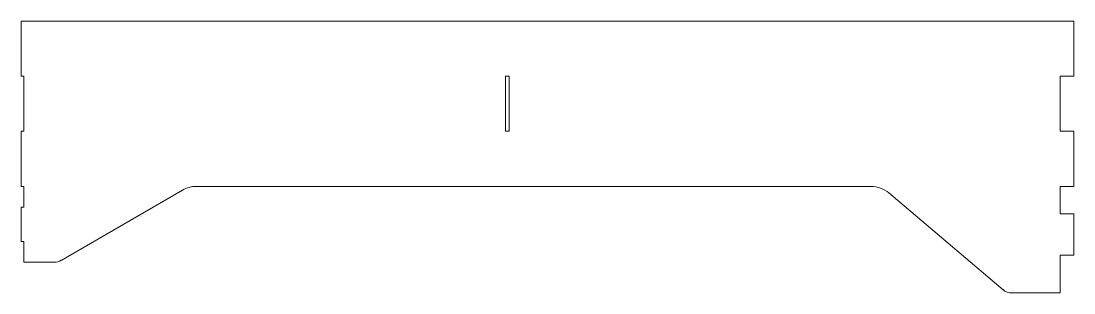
# Model space of a CAD drawing. Header units: millimetres. Extents: x 322 to 807, y 423 to 548.
import ezdxf

# ---------------------------------------------------------------- set-up
doc = ezdxf.new("R2010")
doc.units = ezdxf.units.MM

msp = doc.modelspace()

# ---------------------------------------------------------------- linework, layer by layer
at = {"color": 1, "linetype": 'Continuous', "lineweight": 15}
for p, q in [((807.38, 547.87), (321.61, 547.87)), ((321.61, 547.87), (321.61, 522.47)), ((807.38, 522.47), (807.38, 547.87)), ((321.61, 522.47), (322.91, 522.47)), ((322.91, 522.47), (322.91, 497.07)), ((545.16, 497.07), (545.16, 522.47)), ((545.16, 522.47), (546.74, 522.47)), ((546.74, 522.47), (546.74, 497.07)), ((801.03, 497.07), (801.03, 522.47)), ((801.03, 522.47), (807.38, 522.47)), ((322.91, 497.07), (321.61, 497.07)), ((321.61, 497.07), (321.61, 471.67)), ((546.74, 497.07), (545.16, 497.07)), ((807.38, 497.07), (801.03, 497.07)), ((807.38, 471.67), (807.38, 497.07)), ((321.61, 471.67), (322.91, 471.67)), ((322.91, 471.67), (322.91, 462.14)), ((402.51, 471.67), (713.82, 471.67)), ((801.03, 471.67), (801.03, 458.97)), ((801.03, 471.67), (807.38, 471.67)), ((340.09, 437.59), (396.16, 469.97)), ((774.66, 424.07), (722.03, 468.66)), ((322.91, 462.14), (321.61, 462.14)), ((321.61, 462.14), (321.61, 446.27)), ((801.03, 458.97), (807.38, 458.97)), ((807.38, 439.92), (807.38, 458.97)), ((321.61, 446.27), (322.91, 446.27)), ((322.91, 446.27), (322.91, 436.74)), ((801.03, 439.92), (801.03, 422.57)), ((807.38, 439.92), (801.03, 439.92)), ((322.91, 436.74), (336.91, 436.74)), ((801.03, 422.57), (778.76, 422.57))]:
    msp.add_line(p, q, dxfattribs=at)
for centre, radius, start, end in [((402.51, 458.97), 12.7, 90, 120), ((713.82, 458.97), 12.7, 49.7287, 90), ((336.91, 443.09), 6.35, 270, 300), ((778.76, 428.92), 6.35, 229.7287, 270)]:
    msp.add_arc(centre, radius, start, end, dxfattribs=at)

doc.saveas('drawing.dxf')
